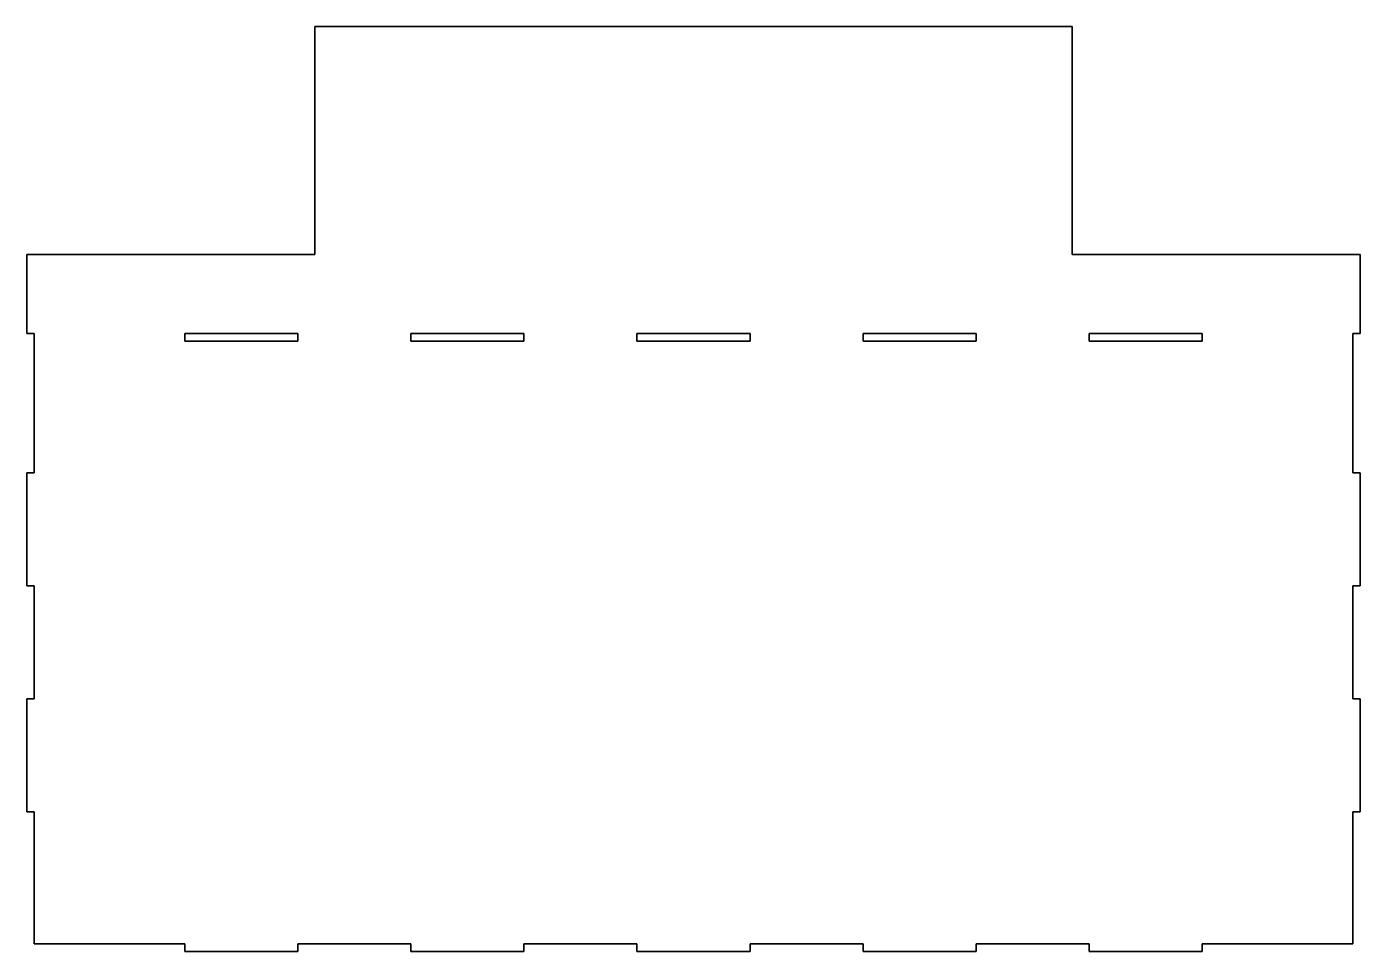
# Model space of a CAD drawing. Extents: x 33 to 387, y 26 to 271.
import ezdxf

# ---------------------------------------------------------------- set-up
doc = ezdxf.new("R2010")
doc.units = 0

msp = doc.modelspace()

# ---------------------------------------------------------------- linework, layer by layer
at = {"color": 7, "lineweight": 35}
for p, q in [((109.5, 210.75), (109.5, 271.25)), ((109.5, 271.25), (310.5, 271.25)), ((310.5, 210.75), (310.5, 271.25)), ((32.999996, 210.75), (32.999996, 189.75)), ((32.999996, 210.75), (109.5, 210.75)), ((310.5, 210.75), (387, 210.75)), ((387, 189.75), (387, 210.75)), ((32.999996, 189.75), (34.999996, 189.75)), ((34.999996, 152.75), (34.999996, 189.75)), ((75, 189.75), (75, 187.75)), ((105, 189.75), (75, 189.75)), ((75, 187.75), (105, 187.75)), ((105, 187.75), (105, 189.75)), ((135, 189.75), (135, 187.75)), ((165, 189.75), (135, 189.75)), ((135, 187.75), (165, 187.75)), ((165, 187.75), (165, 189.75)), ((195, 189.75), (195, 187.75)), ((225, 189.75), (195, 189.75)), ((195, 187.75), (225, 187.75)), ((225, 187.75), (225, 189.75)), ((255, 189.75), (255, 187.75)), ((285, 189.75), (255, 189.75)), ((255, 187.75), (285, 187.75)), ((285, 187.75), (285, 189.75)), ((315, 189.75), (315, 187.75)), ((345, 189.75), (315, 189.75)), ((315, 187.75), (345, 187.75)), ((345, 187.75), (345, 189.75)), ((387, 189.75), (385, 189.75)), ((385, 152.75), (385, 189.75)), ((32.999996, 152.75), (32.999996, 122.75)), ((34.999996, 152.75), (32.999996, 152.75)), ((387, 152.75), (385, 152.75)), ((387, 122.75), (387, 152.75)), ((34.999996, 122.75), (32.999996, 122.75)), ((34.999996, 92.75), (34.999996, 122.75)), ((387, 122.75), (385, 122.75)), ((385, 92.75), (385, 122.75)), ((32.999996, 92.75), (32.999996, 62.749996)), ((34.999996, 92.75), (32.999996, 92.75)), ((387, 92.75), (385, 92.75)), ((387, 62.749996), (387, 92.75)), ((34.999996, 62.749996), (32.999996, 62.749996)), ((34.999996, 27.749996), (34.999996, 62.749996)), ((387, 62.749996), (385, 62.749996)), ((385, 27.749996), (385, 62.749996)), ((34.999996, 27.749996), (75, 27.749996)), ((75, 27.749996), (75, 25.749996)), ((105, 25.749996), (75, 25.749996)), ((105, 27.749996), (135, 27.749996)), ((105, 27.749996), (105, 25.749996)), ((135, 27.749996), (135, 25.749996)), ((165, 25.749996), (135, 25.749996)), ((165, 27.749996), (195, 27.749996)), ((165, 27.749996), (165, 25.749996)), ((195, 27.749996), (195, 25.749996)), ((225, 25.749996), (195, 25.749996)), ((225, 27.749996), (255, 27.749996)), ((225, 27.749996), (225, 25.749996)), ((255, 27.749996), (255, 25.749996)), ((285, 25.749996), (255, 25.749996)), ((285, 27.749996), (315, 27.749996)), ((285, 27.749996), (285, 25.749996)), ((315, 27.749996), (315, 25.749996)), ((345, 25.749996), (315, 25.749996)), ((345, 27.749996), (385, 27.749996)), ((345, 27.749996), (345, 25.749996))]:
    msp.add_line(p, q, dxfattribs=at)

doc.saveas('drawing.dxf')
